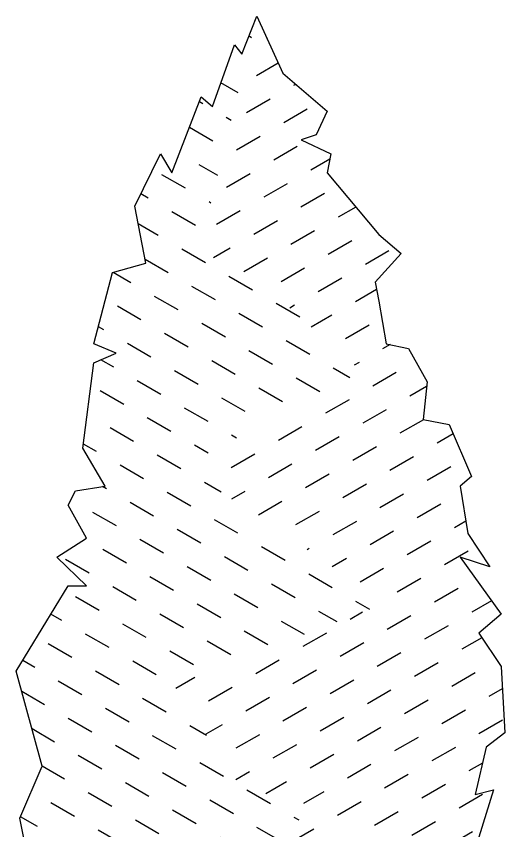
# Model space of a CAD drawing. Header units: millimetres. Extents: x 2 to 5882, y 1831 to 3462.
# Drawn here: x 1035.34 to 1039.9, y 2701.91 to 2709.5 of the extents above; entities that cross this region are included whole.
import ezdxf

# ---------------------------------------------------------------- set-up
doc = ezdxf.new("R2010")
doc.units = ezdxf.units.MM
doc.layers.add('LH', color=94, linetype='Continuous')

msp = doc.modelspace()

# ---------------------------------------------------------------- hatches: boundary and pattern name
at = {"layer": 'LH'}
h = msp.add_hatch(dxfattribs=at)
h.set_pattern_fill('DASH', color=256, scale=0.08, angle=30, style=0)
h.set_pattern_definition([(150, (1722.39612, 2407.75099), (-0.09297045, 0.34697045), [0.254, -0.254])])
h.paths.add_polyline_path([(1036.24038, 2707.11174), (1036.55094, 2707.20024), (1036.44744, 2707.73112), (1036.68894, 2708.21772), (1036.7925, 2708.04078), (1037.06856, 2708.7486), (1037.17206, 2708.6601), (1037.37912, 2709.2352), (1037.44812, 2709.1467), (1037.58612, 2709.50064), (1037.05421, 2707.33309), (1037.83789, 2706.83097), (1038.56129, 2706.18826), (1036.97383, 2705.3447), (1037.25515, 2705.06351), (1038.48091, 2704.24004), (1038.76223, 2704.0191), (1036.80954, 2703.26664), (1037.436, 2702.3119), (1038.1393, 2702.13114), (1037.55657, 2701.66919), (1037.49628, 2701.42817), (1037.89817, 2701.20724), (1037.45609, 2700.68503), (1038.27997, 2700.52435), (1036.91355, 2700.44402), (1037.65518, 2699.45856), (1037.41362, 2699.37006), (1036.9305, 2699.59128), (1036.72344, 2699.50278), (1036.68894, 2699.6355), (1036.13688, 2700.07788), (1036.24038, 2700.34332), (1035.99882, 2700.6972), (1035.61926, 2700.87414), (1035.58476, 2701.22808), (1035.89532, 2701.40502), (1035.4467, 2701.67046), (1035.3777, 2702.02434), (1035.58476, 2702.511), (1035.3432, 2703.39576), (1035.82632, 2704.19202), (1035.99882, 2704.19202), (1035.72276, 2704.45746), (1035.99882, 2704.6344), (1035.82632, 2704.94406), (1035.89532, 2705.07678), (1036.17138, 2705.12106), (1035.96432, 2705.47494), (1036.06782, 2706.27126), (1036.27488, 2706.3597), (1036.06782, 2706.4482)])
h = msp.add_hatch(dxfattribs=at)
h.set_pattern_fill('DASH', color=256, scale=0.08, angle=330, style=0)
h.set_pattern_definition([(210, (1722.39612, 2407.75099), (-0.34697045, 0.09297045), [0.254, -0.254])])
h.paths.add_polyline_path([(1037.58612, 2709.50064), (1037.82768, 2708.96976), (1038.2418, 2708.61588), (1038.13824, 2708.39466), (1038.00024, 2708.35044), (1038.2763, 2708.21772), (1038.2418, 2708.04078), (1038.72486, 2707.46568), (1038.93192, 2707.28874), (1038.69036, 2707.0233), (1038.72486, 2706.84636), (1038.79392, 2706.4482), (1039.00092, 2706.40392), (1039.17348, 2706.09426), (1039.13898, 2705.74038), (1039.38054, 2705.69616), (1039.58754, 2705.2095), (1039.48404, 2705.12106), (1039.55304, 2704.67868), (1039.7601, 2704.36896), (1039.48404, 2704.45746), (1039.8636, 2703.92658), (1039.65654, 2703.74964), (1039.8636, 2703.43998), (1039.8981, 2702.82066), (1039.7256, 2702.68794), (1039.62204, 2702.24556), (1039.7946, 2702.28978), (1039.65654, 2701.8474), (1039.7256, 2701.44924), (1039.58754, 2701.49352), (1039.41504, 2701.13958), (1039.55304, 2701.18386), (1039.51854, 2700.7857), (1039.24248, 2700.6972), (1039.31148, 2700.16638), (1039.00092, 2700.2106), (1038.82842, 2700.38754), (1038.51786, 2700.16638), (1038.62136, 2699.98938), (1038.3108, 2699.90094), (1038.13824, 2699.98938), (1038.17274, 2699.6355), (1037.79318, 2699.37006), (1037.65518, 2699.45856), (1036.91355, 2700.44402), (1038.27997, 2700.52435), (1037.45609, 2700.68503), (1037.89817, 2701.20724), (1037.49628, 2701.42817), (1037.55657, 2701.66919), (1038.1393, 2702.13114), (1037.436, 2702.3119), (1036.80954, 2703.26664), (1038.76223, 2704.0191), (1038.48091, 2704.24004), (1037.25515, 2705.06351), (1036.97383, 2705.3447), (1038.56129, 2706.18826), (1037.83789, 2706.83097), (1037.05421, 2707.33309)])

# ---------------------------------------------------------------- linework, layer by layer
msp.add_lwpolyline([(1035.4467, 2701.67046), (1035.3777, 2702.02434), (1035.58476, 2702.511), (1035.3432, 2703.39576), (1035.82632, 2704.19202), (1035.99882, 2704.19202), (1035.72276, 2704.45746), (1035.99882, 2704.6344), (1035.82632, 2704.94406), (1035.89532, 2705.07678), (1036.17138, 2705.12106), (1035.96432, 2705.47494), (1036.06782, 2706.27126), (1036.27488, 2706.3597), (1036.06782, 2706.4482), (1036.24038, 2707.11174), (1036.55094, 2707.20024), (1036.44744, 2707.73112), (1036.68894, 2708.21772), (1036.7925, 2708.04078), (1037.06856, 2708.7486), (1037.17206, 2708.6601), (1037.37912, 2709.2352), (1037.44812, 2709.1467), (1037.58612, 2709.50064), (1037.82768, 2708.96976), (1038.2418, 2708.61588), (1038.13824, 2708.39466), (1038.00024, 2708.35044), (1038.2763, 2708.21772), (1038.2418, 2708.04078), (1038.72486, 2707.46568), (1038.93192, 2707.28874), (1038.69036, 2707.0233), (1038.72486, 2706.84636), (1038.79392, 2706.4482), (1039.00092, 2706.40392), (1039.17348, 2706.09426), (1039.13898, 2705.74038), (1039.38054, 2705.69616), (1039.58754, 2705.2095), (1039.48404, 2705.12106), (1039.55304, 2704.67868), (1039.7601, 2704.36896), (1039.48404, 2704.45746), (1039.8636, 2703.92658), (1039.65654, 2703.74964), (1039.8636, 2703.43998), (1039.8981, 2702.82066), (1039.7256, 2702.68794), (1039.62204, 2702.24556), (1039.7946, 2702.28978), (1039.65654, 2701.8474)], dxfattribs=at)

doc.saveas('drawing.dxf')
